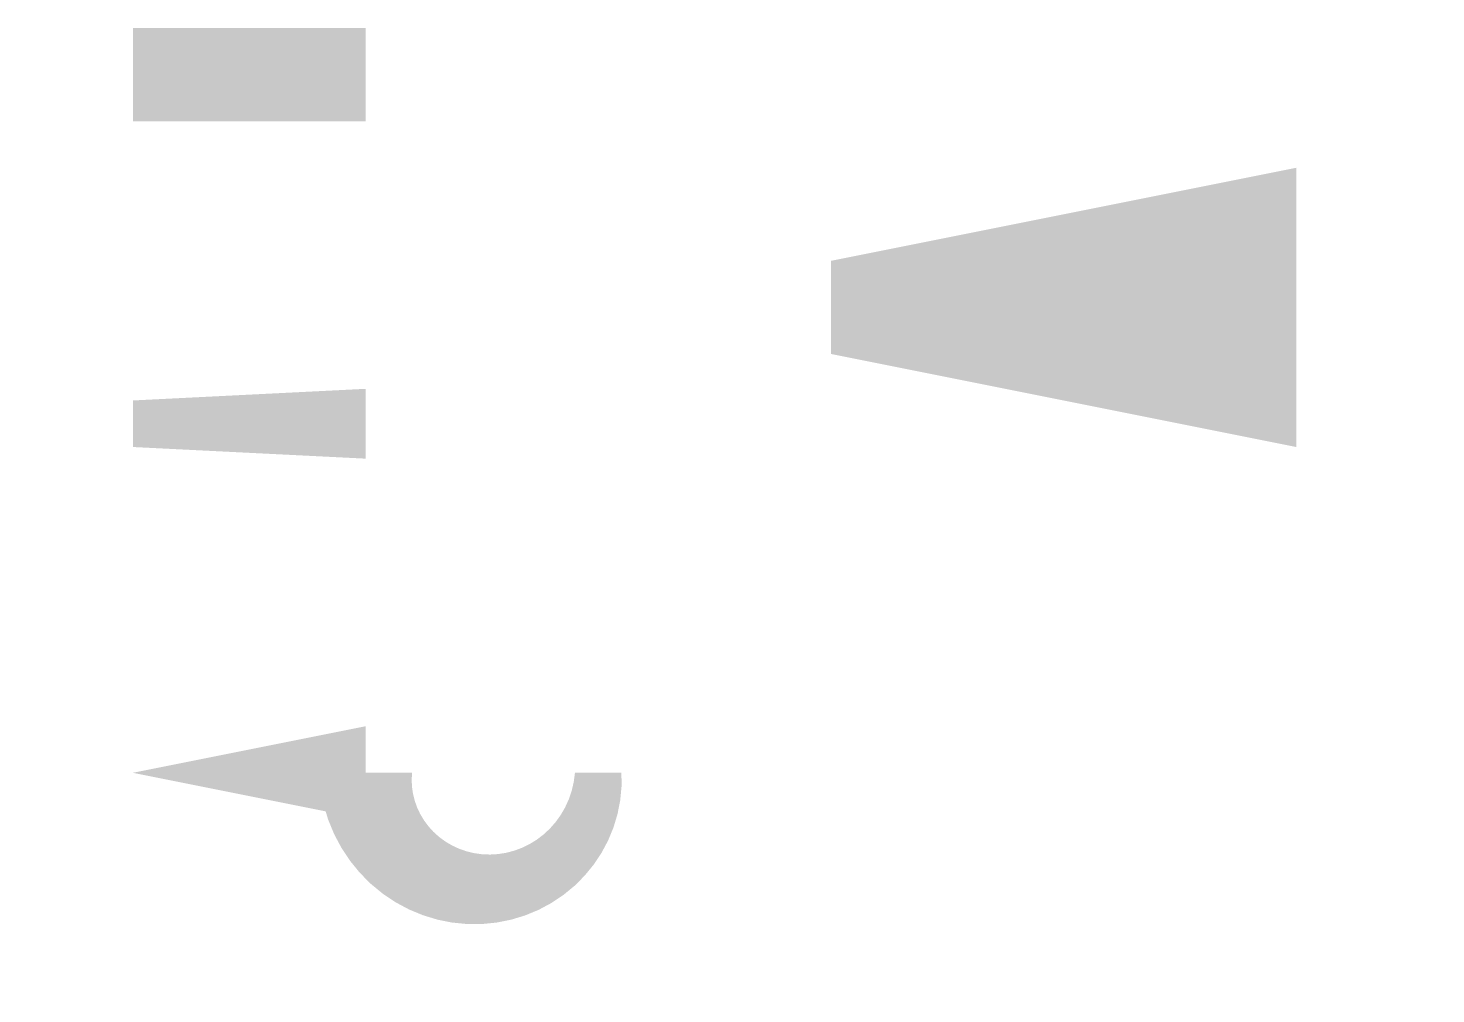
# Model space of a CAD drawing. Header units: inches. Extents: x -4.5 to 56, y -9.5 to 32.
import ezdxf

# ---------------------------------------------------------------- set-up
doc = ezdxf.new("R2010")
doc.units = ezdxf.units.IN
doc.layers.get('0').update_dxf_attribs({"lineweight": 25})

# ---------------------------------------------------------------- blocks, each defined once
blk = doc.blocks.new('WIDE')
blk.add_lwpolyline([(0, 0, 2, 6, 0), (10, 0, 0, 0, 0)], format="xyseb")

msp = doc.modelspace()

# ---------------------------------------------------------------- linework, layer by layer
at = {"const_width": 4}
msp.add_lwpolyline([(0, 30), (10, 30)], dxfattribs=at)
for points in [[(0, 15, 2, 3, 0), (10, 15, 0, 6, 0)], [(0, 0, 0, 4, 0), (10, 0, 4, 2, 1), (20, 0, 7, 9, 0)]]:
    msp.add_lwpolyline(points, format="xyseb")

# ---------------------------------------------------------------- block references
at = {"xscale": 2, "yscale": 0.5, "zscale": 2}
msp.add_blockref('WIDE', (30, 20), dxfattribs=at)

doc.saveas('drawing.dxf')
